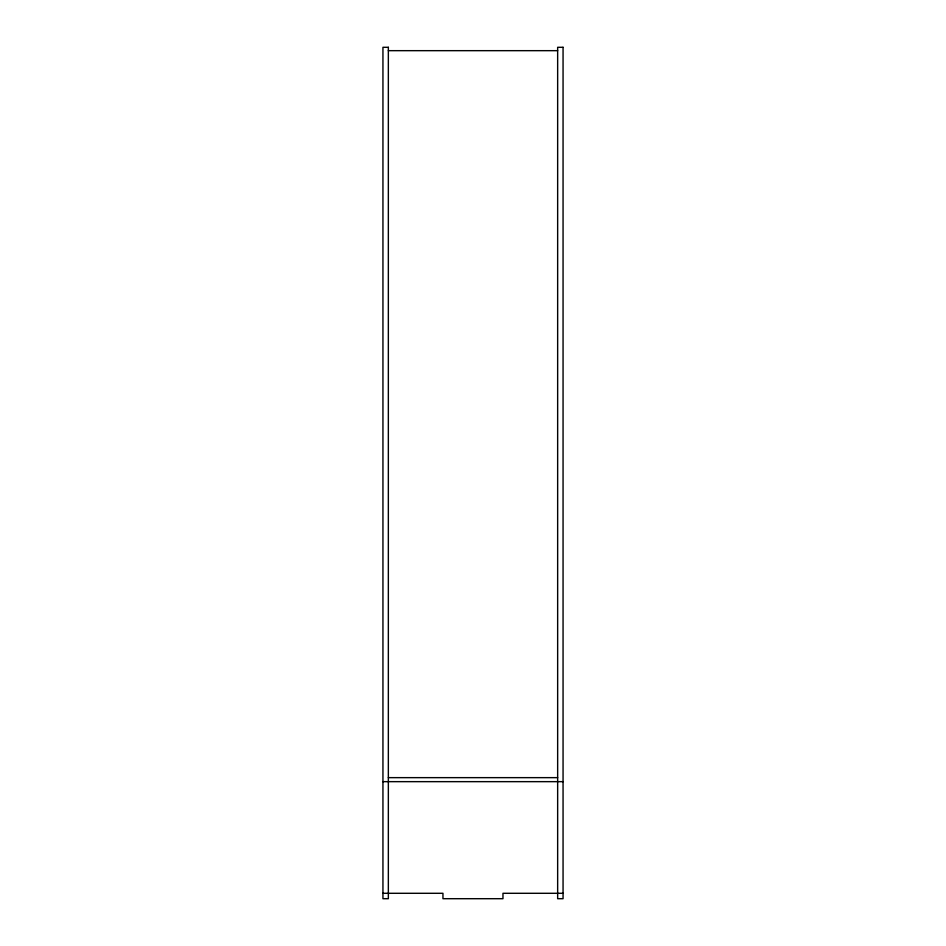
<?xml version="1.0" encoding="UTF-8"?>
<svg xmlns="http://www.w3.org/2000/svg" width="946" height="946" viewBox="0 0 946 946"><rect width="100%" height="100%" fill="white"/><g stroke="black" fill="none" stroke-linecap="round" stroke-linejoin="round"><path stroke-width="1.42" d="M388.345 50.67L557.655 50.67M388.345 777.647L557.655 777.647M382.941 781.656L563.059 781.656M382.941 893.296L442.953 893.296L442.953 898.7L502.965 898.7L502.965 893.296L563.059 893.296M388.345 47.3L382.941 47.3L382.941 898.7L388.345 898.7L388.345 47.3M563.059 47.3L557.655 47.3L557.655 898.7L563.059 898.7L563.059 47.3"/></g></svg>
